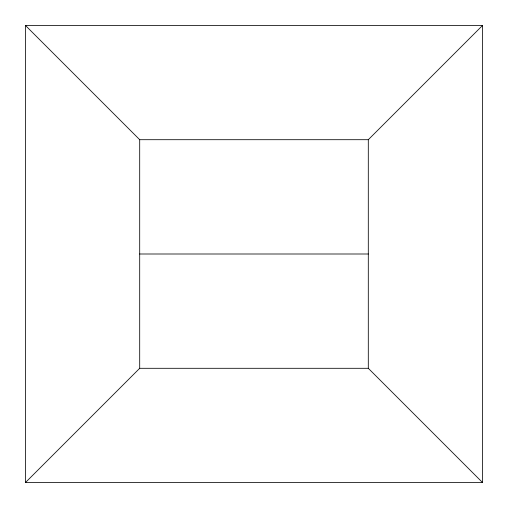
<?xml version="1.0" encoding="UTF-8"?>
<svg xmlns="http://www.w3.org/2000/svg" width="508" height="508" viewBox="0 0 508 508"><rect width="100%" height="100%" fill="white"/><g stroke="black" fill="none" stroke-linecap="round" stroke-linejoin="round"><path stroke-width="0.76" d="M25.4 482.6L139.7 368.3L139.7 139.7L25.4 25.4L25.4 482.6L482.6 482.6L482.6 25.4L25.4 25.4M139.7 139.7L368.3 139.7L482.6 25.4M139.7 254L368.3 254M139.7 368.3L368.3 368.3L482.6 482.6M368.3 139.7L368.3 368.3"/></g></svg>
